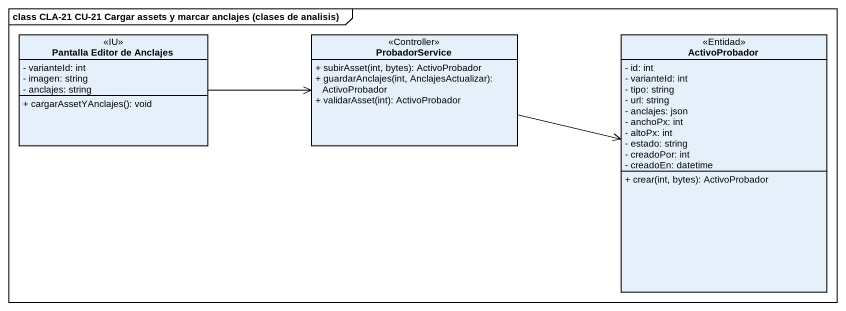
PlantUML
@startuml
mainframe class CLA-21 CU-21 Cargar assets y marcar anclajes (clases de analisis)
hide circle
hide empty members
skinparam classAttributeIconSize 0
class "Pantalla Editor de Anclajes" as Pantalla_Editor_de_Anclajes <<IU>> {
  - varianteId: int
  - imagen: string
  - anclajes: string
  + cargarAssetYAnclajes(): void
}
class ProbadorService <<Controller>> {
  + subirAsset(int, bytes): ActivoProbador
  + guardarAnclajes(int, AnclajesActualizar): ActivoProbador
  + validarAsset(int): ActivoProbador
}
class ActivoProbador <<Entidad>> {
  - id: int
  - varianteId: int
  - tipo: string
  - url: string
  - anclajes: json
  - anchoPx: int
  - altoPx: int
  - estado: string
  - creadoPor: int
  - creadoEn: datetime
  + crear(int, bytes): ActivoProbador
}
Pantalla_Editor_de_Anclajes -right-> ProbadorService
ProbadorService -right-> ActivoProbador
@enduml
